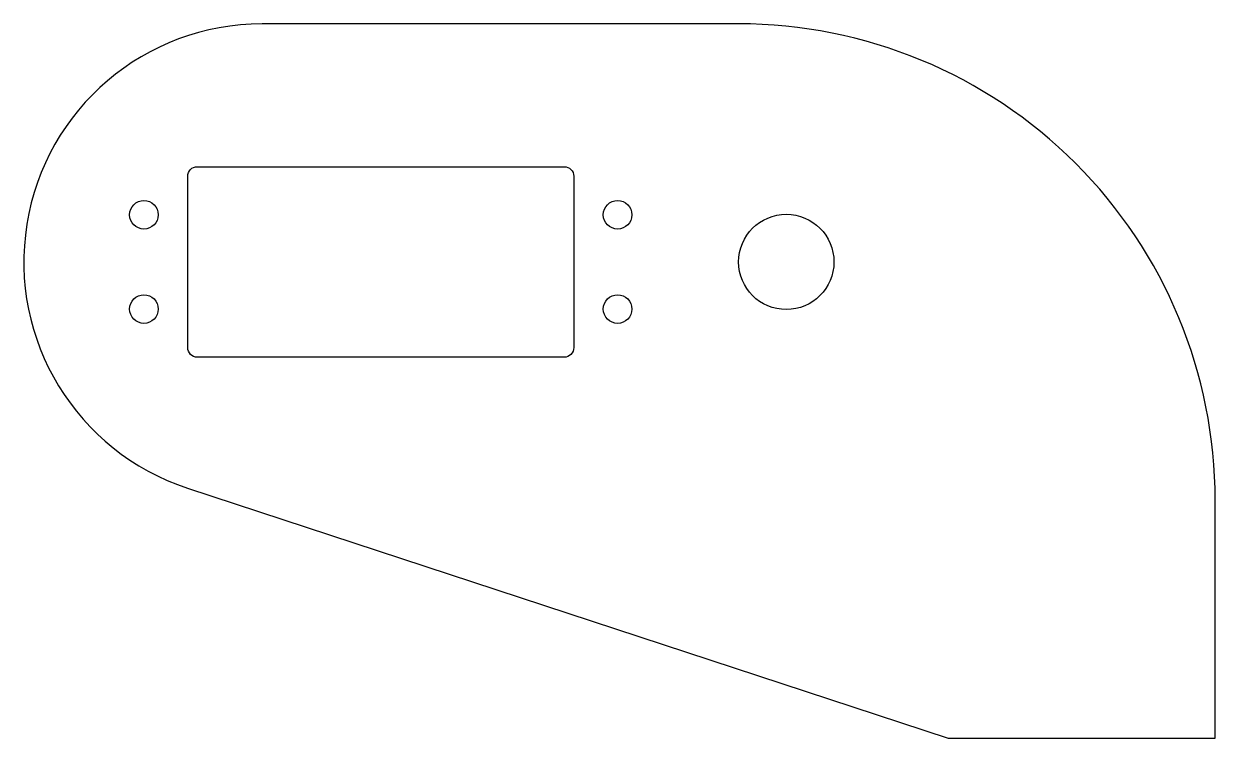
# Model space of a CAD drawing. Header units: millimetres. Extents: x -80 to 45, y -50 to 25.
import ezdxf

# ---------------------------------------------------------------- set-up
doc = ezdxf.new("R2010")
doc.units = ezdxf.units.MM

msp = doc.modelspace()

# ---------------------------------------------------------------- linework, layer by layer
for points in [[(45, -25, 0.414214), (-5, 25), (-55, 25, 0.852519), (-62.81, -23.75), (17, -50), (45, -50)], [(-62.8, -9), (-62.8, 9, -0.414214), (-61.8, 10), (-23.3, 10, -0.414214), (-22.3, 9), (-22.3, -9, -0.414214), (-23.3, -10), (-61.8, -10, -0.414214)]]:
    msp.add_lwpolyline(points, format="xyb", close=True)
for centre, radius in [((-67.4, 4.95), 1.5), ((-17.7, 4.95), 1.5), ((0, 0), 5), ((-67.4, -4.95), 1.5), ((-17.7, -4.95), 1.5)]:
    msp.add_circle(centre, radius)

doc.saveas('drawing.dxf')
